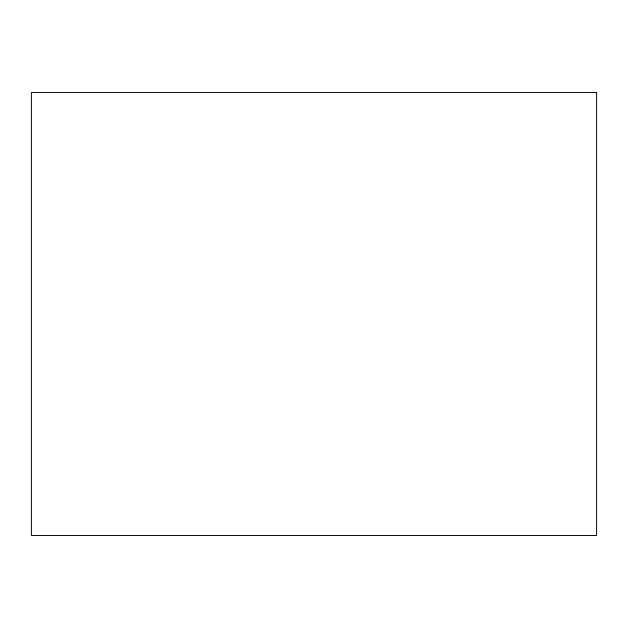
<?xml version="1.0" encoding="UTF-8"?>
<svg xmlns="http://www.w3.org/2000/svg" width="628" height="628" viewBox="0 0 628 628"><rect width="100%" height="100%" fill="white"/><g stroke="black" fill="none" stroke-linecap="round" stroke-linejoin="round"><path stroke-width="0.94" d="M596.6 92.536L31.4 92.536L31.4 535.464L596.6 535.464L596.6 92.536"/></g></svg>
